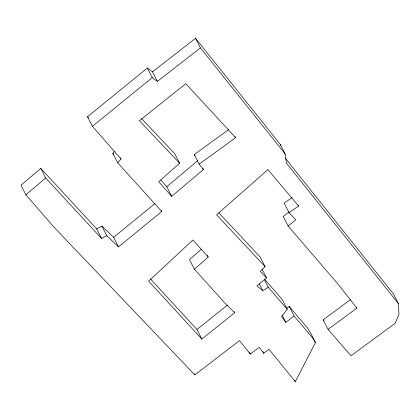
<?xml version="1.0" encoding="UTF-8"?>
<svg xmlns="http://www.w3.org/2000/svg" width="420" height="420" viewBox="0 0 420 420"><rect width="100%" height="100%" fill="white"/><g stroke="black" fill="none" stroke-linecap="round" stroke-linejoin="round"><path stroke-width="0.63" d="M161.222 210.415L161.794 211.543L118.492 246.876L106.79 235.688L101.525 238.423L96.647 228.847L40.777 168.404L21 185.241L25.877 194.812L54.012 227.199L194.806 374.887L239.489 340.657L250.362 354.076L259.145 347.366L263.771 353.246L268.994 349.23L295.334 381.68L315.446 342.457L310.569 332.887L307.298 327.742L289.181 306.39L286.613 308.406M264.632 279.211L282.356 299.707L287.233 309.283L281.568 316.649L285.842 322.418L294.058 315.961L289.181 306.39M161.794 211.543L117.71 162.845L112.833 153.274L114.466 151.347M117.71 162.845L120.976 158.991L120.398 157.868M218.82 212.846L260.201 257.045L265.078 266.621L260.305 271.394L266.532 277.882L256.93 285.936L262.784 290.677L268.243 287.317L287.233 309.283M141.682 118.703L174.736 153.662L179.613 163.233L158.739 181.734L171.675 196.319L203.453 169.496L202.881 168.368M201.5 249.165L189.499 259.644L194.376 269.215L225.383 303.56L234.68 312.732L201.826 339.061L148.654 281.185L192.885 240.004L208.299 257.061L194.376 269.215M25.877 194.812L45.654 177.975L40.777 168.404M171.675 196.319L166.798 186.748L197.584 160.76M118.492 246.876L113.615 237.305L154.901 203.616M120.976 158.991L92.405 126.315L87.528 116.744L147.362 68.05L152.502 71.825L157.379 81.396L200.424 47.891L195.547 38.32L152.502 71.825M92.405 126.315L152.24 77.621L157.379 81.396M288.86 211.937L283.238 216.463L288.115 226.034L338.447 284.592L356.811 308.138L328.046 329.375L351.026 355.793L395.157 323.295L399 314.149L398.349 303.55L393.472 293.979L285.243 158.135M288.115 226.034L295.78 219.865L289.002 212.662L284.125 203.091L292.163 197.605M201.826 339.061L196.948 329.49L227.273 305.188M328.046 329.375L323.169 319.804L350.364 299.723M203.453 169.496L199.154 164.126L194.276 154.555L228.659 129.623M199.154 164.126L235.652 137.66L235.074 136.531M289.002 212.662L298.646 206.078L298.074 204.955M96.647 228.847L101.913 226.118L113.615 237.305M179.613 163.233L139.414 120.713L185.787 83.711L235.652 137.66M265.078 266.621L216.578 214.814L267.928 169.633L298.646 206.078M45.654 177.975L101.525 238.423M150.423 278.843L196.948 329.49M112.833 153.274L113.705 154.24M160.76 179.944L166.798 186.748M87.528 116.744L88.384 117.721M323.169 319.804L324.019 320.78M294.058 315.961L312.175 337.318L315.446 342.457M194.276 154.555L195.059 155.531M195.547 38.32L280.276 144.349L285.154 153.919L286.445 163.097L398.349 303.55M200.424 47.891L285.154 153.919M356.239 307.015L356.811 308.138M261.944 268.873L266.532 277.882M264.222 279.437L268.243 287.317M282.114 315.094L285.842 322.418M259.34 283.92L262.784 290.677M147.362 68.05L152.24 77.621M294.473 379.995L295.334 381.68M262.909 351.556L263.771 353.246M207.438 255.371L208.016 256.499M234.108 311.608L234.68 312.732M249.501 352.385L250.362 354.076M194.234 373.758L194.806 374.887M101.913 226.118L106.79 235.688M280.276 144.349L280.45 145.572"/></g></svg>
